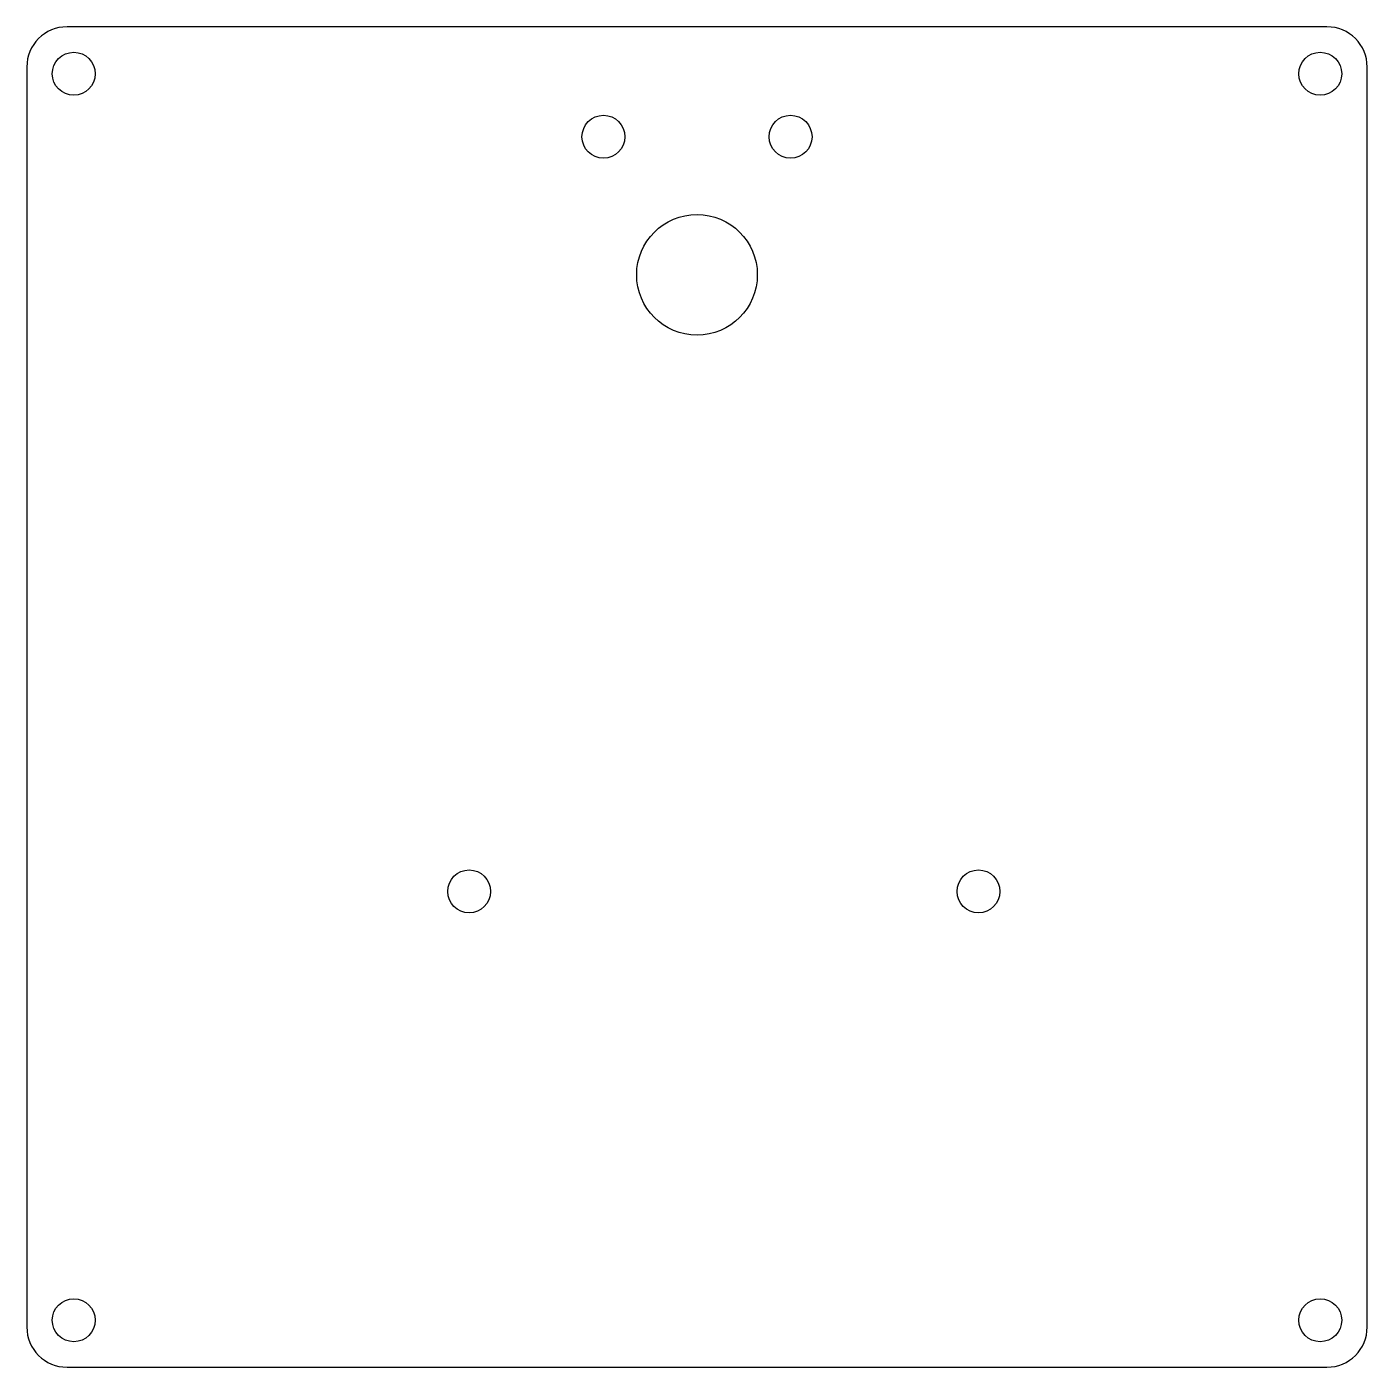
# Model space of a CAD drawing. Header units: millimetres. Extents: x -50 to 50, y -50 to 50.
import ezdxf

# ---------------------------------------------------------------- set-up
doc = ezdxf.new("R2010")
doc.units = ezdxf.units.MM

msp = doc.modelspace()

# ---------------------------------------------------------------- linework, layer by layer
at = {"color": 7, "linetype": 'Continuous', "lineweight": 25}
for p, q in [((47, 50), (-47, 50)), ((-50, 47), (-50, -47)), ((50, -47), (50, 47)), ((-47, -50), (47, -50))]:
    msp.add_line(p, q, dxfattribs=at)
for centre, radius in [((-46.5, 46.5), 1.6), ((46.5, 46.5), 1.6), ((-6.98, 41.8), 1.6), ((6.98, 41.8), 1.6), ((0, 31.5), 4.5), ((-17, -14.5), 1.6), ((21, -14.5), 1.6), ((-46.5, -46.5), 1.6), ((46.5, -46.5), 1.6)]:
    msp.add_circle(centre, radius, dxfattribs=at)
for centre, start, end in [((-47, 47), 90, 180), ((47, 47), 0, 90), ((-47, -47), 180, 270), ((47, -47), 270, 0)]:
    msp.add_arc(centre, 3, start, end, dxfattribs=at)

doc.saveas('drawing.dxf')
